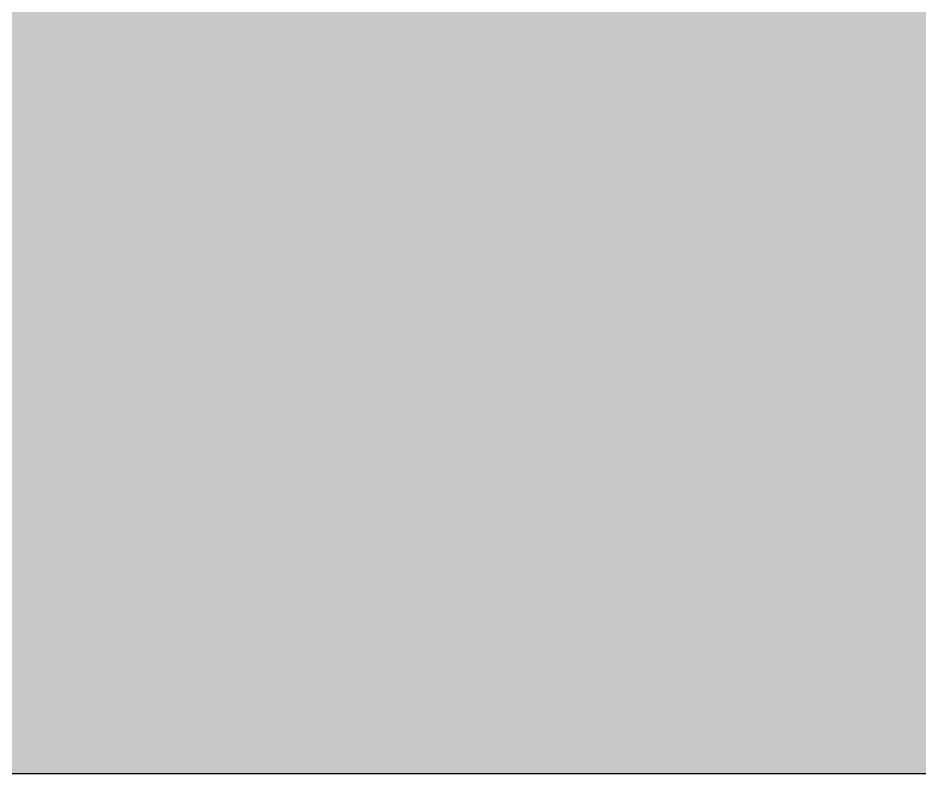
# Model space of a CAD drawing. Header units: millimetres. Extents: x 3774 to 718460, y -768339 to 192544.
# Drawn here: x 355364.4 to 355659.5, y -719149.4 to -718902 of the extents above; entities that cross this region are included whole.
import ezdxf

# ---------------------------------------------------------------- set-up
doc = ezdxf.new("R2010")
doc.units = ezdxf.units.MM
doc.set_wipeout_variables(frame=1)
doc.linetypes.add('XKITLINE00', pattern=[0])
doc.layers.add('010 - ASPG_FLASHING_MAIN_COLOR_2', color=7, linetype='Continuous')
doc.layers.add('010 - ASPG_FLASHING_WIPEOUT_', color=7, linetype='Continuous')
doc.layers.add('Part', color=7, linetype='Continuous', lineweight=0)

# ---------------------------------------------------------------- blocks, each defined once
blk = doc.blocks.new('*A3553237')
at = {"layer": 'Part', "color": 7, "linetype": 'XKITLINE00', "lineweight": 0}
for p, q in [((1818.560007, -40.952001), (1849.920007, -40.95199)), ((1818.560007, -41.016001), (1821.999922, -41.01600000000001))]:
    blk.add_line(p, q, dxfattribs=at)
blk = doc.blocks.new('W-1-PP19-SE-ENT3_20260407-084553_PP19_ENT3_LOPL')
at = {"color": 7, "lineweight": 0, "xscale": 125, "yscale": 125, "zscale": 125}
blk.add_blockref('*A3553237', (-226234.9999999997, 11475.00000000093), dxfattribs=at)
blk = doc.blocks.new('*U8215')
at = {"color": 7}
blk.add_wipeout([(0, -52.000000000100044), (4304.000000005108, -52.000000000100044), (4008.0000000050495, -347.99999999998), (0, -347.99999999998)], dxfattribs=at).dxf.layer = '010 - ASPG_FLASHING_WIPEOUT_'
at = {"layer": '010 - ASPG_FLASHING_WIPEOUT_'}
h = blk.add_hatch(dxfattribs=at)
h.set_pattern_fill('DOTS', scale=0.5)
h.set_pattern_definition([(0, (0, 0), (19.84375, 39.6875), [0, -39.6875])])
h.paths.add_polyline_path([(0, -52), (4304.000000005285, -52), (4008.000000005227, -348), (8.236562542937954e-17, -348)])
at = {"layer": '010 - ASPG_FLASHING_MAIN_COLOR_2', "color": 7}
blk.add_lwpolyline([(0, -52), (4304.000000005285, -52), (4008.000000005227, -348), (8.236562542937954e-17, -348)], close=True, dxfattribs=at)

msp = doc.modelspace()

# ---------------------------------------------------------------- block references
at = {"color": 7}
msp.add_blockref('W-1-PP19-SE-ENT3_20260407-084553_PP19_ENT3_LOPL', (354246.6451711061, -725322.3816165421), dxfattribs=at)

# ---------------------------------------------------------------- next in the draw order: block references
msp.add_blockref('*U8215', (355263.6451711061, -718801.3816165407), dxfattribs=at)

doc.saveas('drawing.dxf')
